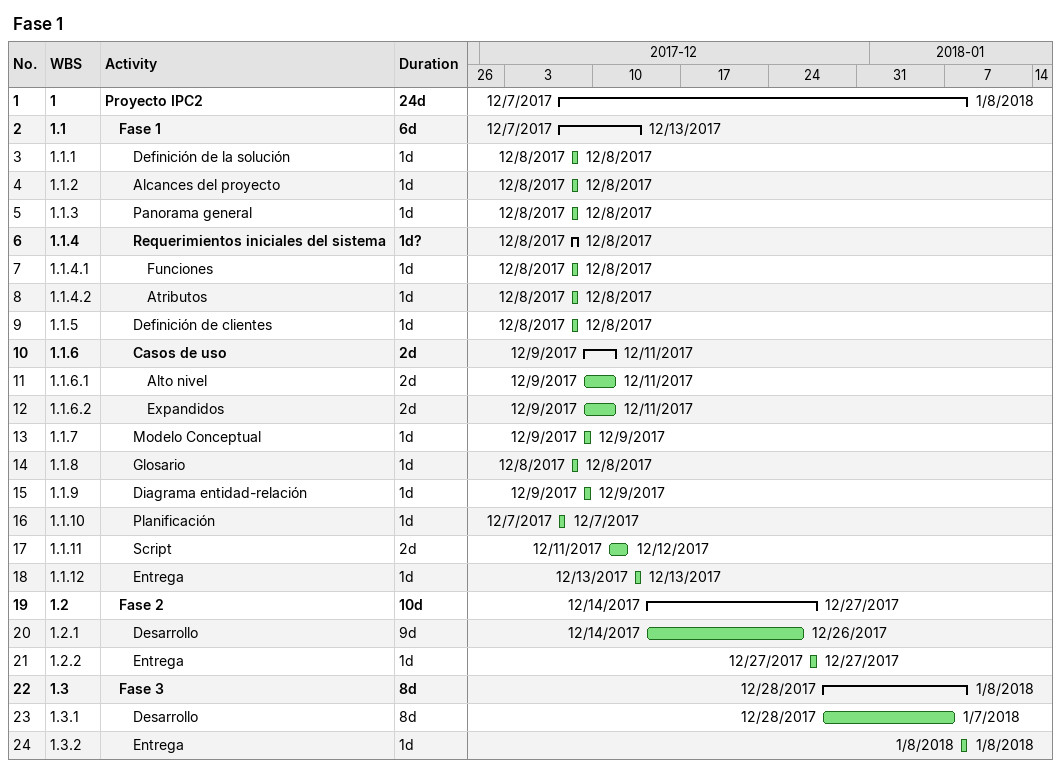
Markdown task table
Fase 1

| ID | WBS | Task | Duration | Start | Finish |
|---|---|---|---|---|---|
| 1 | 1 | **Proyecto IPC2** | 24d | 2017-12-07 | 2018-01-08 |
| 2 | 1.1 | **Fase 1** | 6d | 2017-12-07 | 2017-12-13 |
| 3 | 1.1.1 | Definición de la solución | 1d | 2017-12-08 | 2017-12-08 |
| 4 | 1.1.2 | Alcances del proyecto | 1d | 2017-12-08 | 2017-12-08 |
| 5 | 1.1.3 | Panorama general | 1d | 2017-12-08 | 2017-12-08 |
| 6 | 1.1.4 | **Requerimientos iniciales del sistema** | 1d? | 2017-12-08 | 2017-12-08 |
| 7 | 1.1.4.1 | Funciones | 1d | 2017-12-08 | 2017-12-08 |
| 8 | 1.1.4.2 | Atributos | 1d | 2017-12-08 | 2017-12-08 |
| 9 | 1.1.5 | Definición de clientes | 1d | 2017-12-08 | 2017-12-08 |
| 10 | 1.1.6 | **Casos de uso** | 2d | 2017-12-09 | 2017-12-11 |
| 11 | 1.1.6.1 | Alto nivel | 2d | 2017-12-09 | 2017-12-11 |
| 12 | 1.1.6.2 | Expandidos | 2d | 2017-12-09 | 2017-12-11 |
| 13 | 1.1.7 | Modelo Conceptual | 1d | 2017-12-09 | 2017-12-09 |
| 14 | 1.1.8 | Glosario | 1d | 2017-12-08 | 2017-12-08 |
| 15 | 1.1.9 | Diagrama entidad-relación | 1d | 2017-12-09 | 2017-12-09 |
| 16 | 1.1.10 | Planificación | 1d | 2017-12-07 | 2017-12-07 |
| 17 | 1.1.11 | Script | 2d | 2017-12-11 | 2017-12-12 |
| 18 | 1.1.12 | Entrega | 1d | 2017-12-13 | 2017-12-13 |
| 19 | 1.2 | **Fase 2** | 10d | 2017-12-14 | 2017-12-27 |
| 20 | 1.2.1 | Desarrollo | 9d | 2017-12-14 | 2017-12-26 |
| 21 | 1.2.2 | Entrega | 1d | 2017-12-27 | 2017-12-27 |
| 22 | 1.3 | **Fase 3** | 8d | 2017-12-28 | 2018-01-08 |
| 23 | 1.3.1 | Desarrollo | 8d | 2017-12-28 | 2018-01-07 |
| 24 | 1.3.2 | Entrega | 1d | 2018-01-08 | 2018-01-08 |
